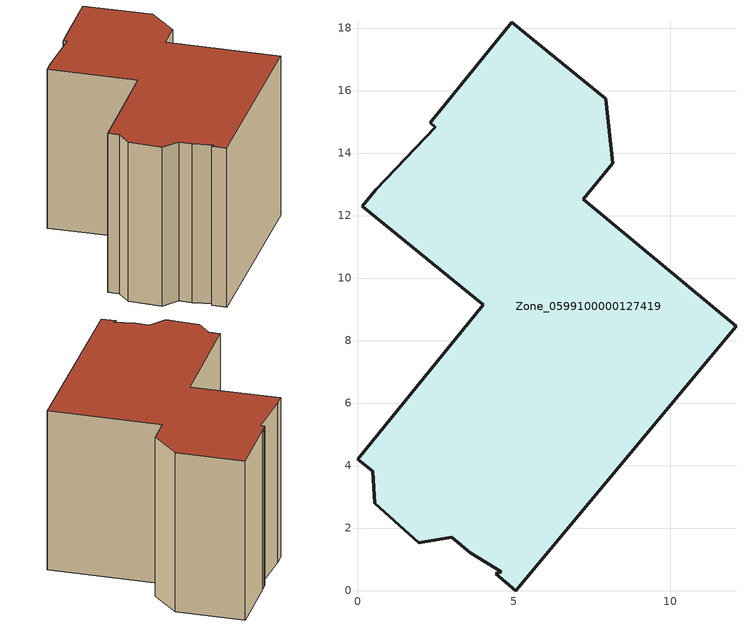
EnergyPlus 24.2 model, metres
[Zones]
Zone_0599100000127419
 floor ground (C_G): 2.44,15.12 2.59,15.3 4.93,18.18 7.94,15.74 8.17,13.68 7.23,12.52 12.11,8.46 5.06,0 4.42,0.54 4.59,0.6 3.6,1.22 3.02,1.7 1.96,1.53 0.55,2.8 0.48,3.81 0,4.2 4.03,9.15 0.15,12.3 0.58,12.83 2.5,14.82 2.32,14.97 z0
 wall outside (C_F): 7.23,12.52 8.17,13.68 7.94,15.74 4.93,18.18 2.59,15.3 2.44,15.12 2.32,14.97 2.5,14.82 0.58,12.83 0.15,12.3 4.03,9.15 0,4.2 0.48,3.81 0.55,2.8 1.96,1.53 3.02,1.7 3.6,1.22 4.59,0.6 4.42,0.54 5.06,0 12.11,8.46 7.23,12.52 z0:9.56
 roof outside (C_R): 2.59,15.3 2.44,15.12 2.32,14.97 2.5,14.82 0.58,12.83 0.15,12.3 4.03,9.15 0,4.2 0.48,3.81 0.55,2.8 1.96,1.53 3.02,1.7 3.6,1.22 4.59,0.6 4.42,0.54 5.06,0 12.11,8.46 7.23,12.52 8.17,13.68 7.94,15.74 4.93,18.18 z9.56
[BUILDING]
Pand.0599100000127419: North Axis=0; Terrain=City; Loads Convergence Tolerance Value=0.04; Temperature Convergence Tolerance Value=0.4; Solar Distribution=FullExterior; Maximum Number of Warmup Days=25; Minimum Number of Warmup Days=1
[Site:Location]
Rotterdam.The.Hague.AP_ZH_NLD Design_Conditions: Latitude=51.96; Longitude=4.45; Time Zone=1; Elevation=-4.5
[SITE:GROUNDTEMPERATURE:BUILDINGSURFACE]
18, 18, 18, 18, 18, 18, 18, 18, 18, 18, 18, 18
[MATERIAL] Thermal Absorptance=0.9; Solar Absorptance=0.7; Visible Absorptance=0.7
Name | Roughness | Thickness | Conductivity | Density | Specific Heat
G.TC.1946 | MediumSmooth | 0.15 | 1 | 540 | 1210
F.TC.1946 | Rough | 0.3 | 0.857143 | 1920 | 840
R.TC.1946 | MediumRough | 0.2 | 0.909091 | 1500 | 1000
[CONSTRUCTION]
C_G: G.TC.1946
C_F: F.TC.1946
C_R: R.TC.1946
[ZONE]
Zone_0599100000127419: Type=1; Multiplier=1; Ceiling Height=Autocalculate; Volume=Autocalculate; Floor Area=autocalculate; Part of Total Floor Area=Yes
[ZONEINFILTRATION:DESIGNFLOWRATE]
Infil_Zone_0599100000127419: Zone or ZoneList or Space or SpaceList=Zone_0599100000127419; Schedule=AlwaysOn; Design Flow Rate Calculation Method=Flow/Area; Flow Rate per Floor Area=0.003; Constant Term Coefficient=1; Temperature Term Coefficient=0; Velocity Term Coefficient=0; Velocity Squared Term Coefficient=0
[HVACTEMPLATE:ZONE:IDEALLOADSAIRSYSTEM]
Zone_0599100000127419: Maximum Heating Supply Air Temperature=50; Minimum Cooling Supply Air Temperature=13; Maximum Heating Supply Air Humidity Ratio=0.0156; Minimum Cooling Supply Air Humidity Ratio=0.0077; Heating Limit=NoLimit; Cooling Limit=NoLimit; Dehumidification Control Type=ConstantSensibleHeatRatio; Cooling Sensible Heat Ratio=0.7; Dehumidification Setpoint=60; Humidification Control Type=None; Humidification Setpoint=30; Outdoor Air Method=None; Outdoor Air Flow Rate per Person=0.00944; Outdoor Air Flow Rate per Zone Floor Area=0; Outdoor Air Flow Rate per Zone=0; Demand Controlled Ventilation Type=None; Outdoor Air Economizer Type=NoEconomizer; Heat Recovery Type=None; Sensible Heat Recovery Effectiveness=0.7; Latent Heat Recovery Effectiveness=0.65
[ZONECONTROL:THERMOSTAT]
ThermostatControl_Zone_0599100000127419: Zone or ZoneList=Zone_0599100000127419; Control Type Schedule=DualSetpointControlType; Control 1=Thermostat_Zone_0599100000127419; Temperature Difference Between Cutout And Setpoint=0
[THERMOSTATSETPOINT:DUALSETPOINT]
Thermostat_Zone_0599100000127419: Heating Setpoint Temperature Schedule=HeatingSetpoint_Zone_0599100000127419; Cooling Setpoint Temperature Schedule=CoolingSetpoint_Zone_0599100000127419
[SCHEDULE:COMPACT]
HeatingSetpoint_Zone_0599100000127419: Through: 12/31, For: AllDays, Until: 24:00, 21
CoolingSetpoint_Zone_0599100000127419: Through: 12/31, For: AllDays, Until: 24:00, 24
DualSetpointControlType: Through: 12/31, For: AllDays, Until: 24:00, 4
AlwaysOn: Through: 12/31, For: AllDays, Until: 24:00, 1
